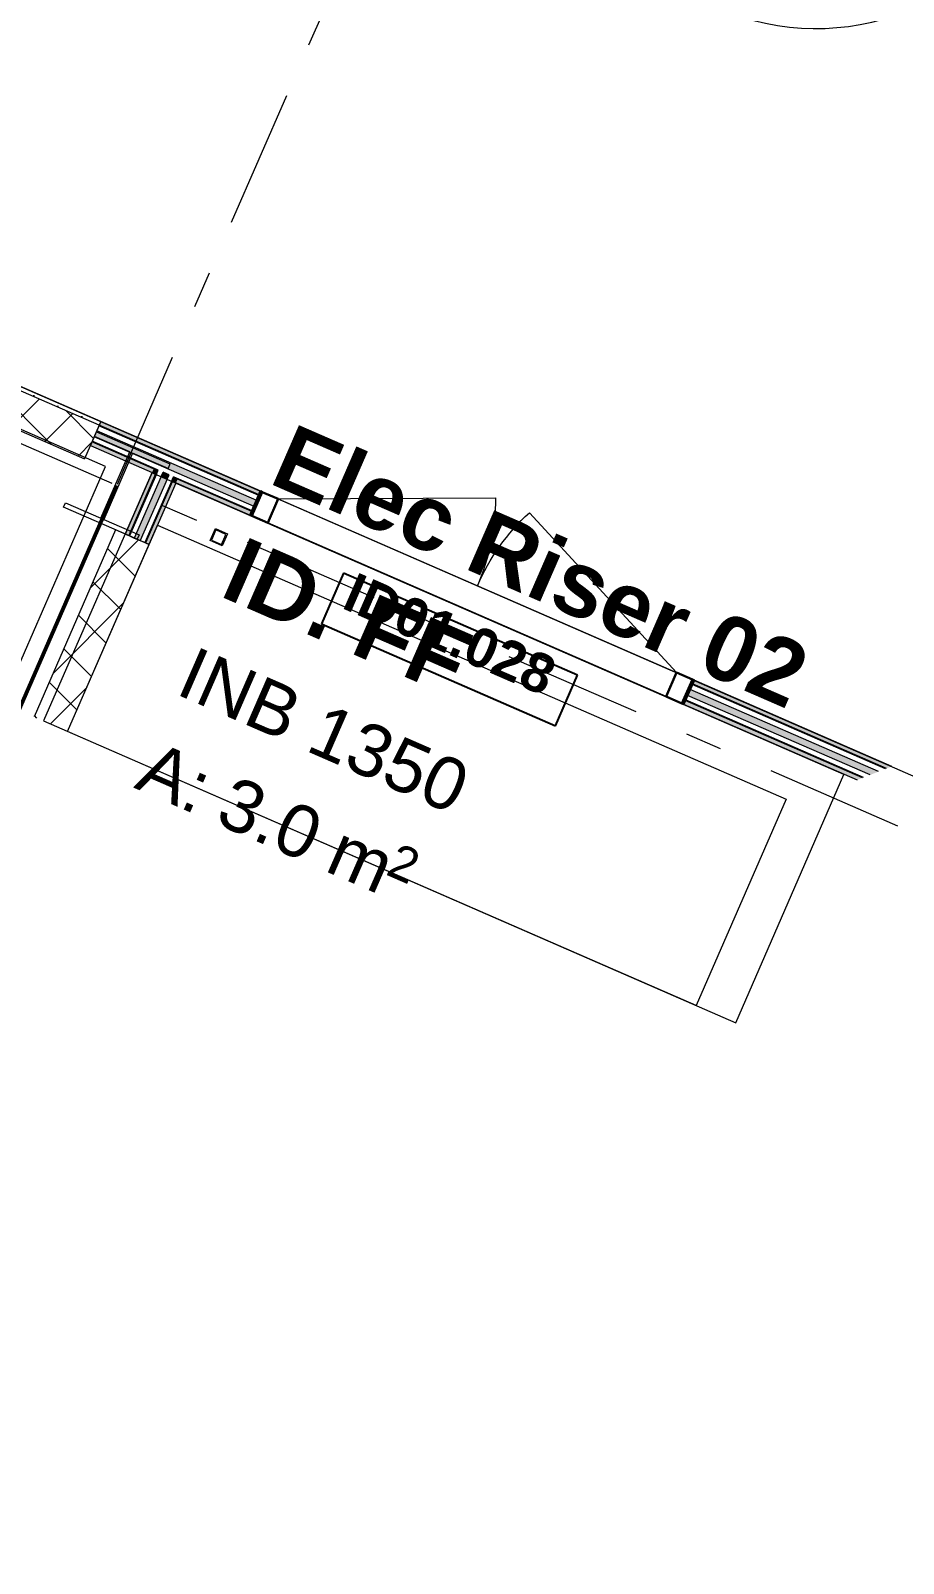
# Model space of a CAD drawing. Header units: millimetres. Extents: x -50172 to 258853, y -59787 to 25069.
# Drawn here: x -7507 to -4166, y -37670 to -31803 of the extents above; entities that cross this region are included whole.
import ezdxf
from ezdxf.enums import TextEntityAlignment as Align

# ---------------------------------------------------------------- set-up
doc = ezdxf.new("R2010")
doc.units = ezdxf.units.MM
doc.header["$MEASUREMENT"] = 0
doc.linetypes.add('Double Dashed', pattern=[1093.611073, 529.166651, -211.666656, 141.111112, -211.666656])
for name, color, linetype in [('A-25-M_Wall_Int', 7, 'Continuous'), ('COLUMN.IFC Import', 7, 'Continuous'), ('New_A-05-M_Gross_Int_Circulation', 7, 'Continuous'), ('New_A-05-M_Gross_Int_Plant', 7, 'Continuous'), ('New_A-15-MG_Structural_Grid_Phase_2', 7, 'Continuous'), ('New_A-20-M_Floor_Slab', 7, 'Continuous'), ('New_A-25-M_Wall_Int', 7, 'Continuous'), ('New_A-35-M_FFE-Zone', 7, 'Continuous'), ('New_ArchiCAD Door Markers', 7, 'Continuous'), ('New_ArchiCAD Doors', 7, 'Continuous')]:
    doc.layers.add(name, color=color, linetype=linetype)
for name, color, linetype, lineweight in [('A-25-M_Wall_Int_Pen_No__1', 7, 'Continuous', 13), ('COLUMN.IFC Import_Pen_No__2', 8, 'Continuous', 15), ('New_A-20-M_Floor_Slab_Pen_No__89', 8, 'Continuous', 20), ('New_A-25-M_Wall_Int_Pen_No__1', 7, 'Continuous', 13), ('New_A-95-P_Drawing_Pen_No__156', 5, 'Continuous', 50), ('New_ArchiCAD Door Markers_Pen_No__1', 7, 'Continuous', 13), ('New_ArchiCAD Door Markers_Pen_No__5', 7, 'Continuous', 25), ('New_ArchiCAD Doors_Pen_No__1', 7, 'Continuous', 13), ('New_ArchiCAD Zone Stamps_Pen_No__9', 7, 'Continuous', 13)]:
    doc.layers.add(name, color=color, linetype=linetype, lineweight=lineweight)
for name, color, linetype, lineweight, true_color in [('A-25-M_Wall_Int_Pen_No__107', 7, 'Continuous', 15, 0xa6a6a6), ('New_A-05-M_Gross_Int_Circulation_Pen_No__74', 7, 'Continuous', 20, 0x606060), ('New_A-05-M_Gross_Int_Plant_Pen_No__74', 7, 'Continuous', 20, 0x606060), ('New_A-15-MG_Structural_Grid_Phase_2_Pen_No__222', 7, 'Continuous', 13, 0x65af33), ('New_A-25-M_Wall_Int_Pen_No__107', 7, 'Continuous', 15, 0xa6a6a6), ('New_A-35-M_FFE-Zone_Pen_No__74', 7, 'Continuous', 20, 0x606060), ('New_ArchiCAD Doors_Pen_No__43', 7, 'Continuous', 30, 0x444444), ('New_ArchiCAD Doors_Pen_No__63', 7, 'Continuous', 20, 0x606060)]:
    doc.layers.add(name, color=color, linetype=linetype, lineweight=lineweight, true_color=true_color)
doc.styles.add('GENERATED_STYLE_1', font='')
doc.styles.add('GENERATED_STYLE_2', font='')
doc.styles.add('GENERATED_STYLE_3', font='')
doc.styles.add('GENERATED_STYLE_4', font='')
doc.styles.get('GENERATED_STYLE_1').set_extended_font_data('Arial', bold=True)
doc.styles.get('GENERATED_STYLE_2').set_extended_font_data('Swis721 BT', bold=True)
doc.styles.get('GENERATED_STYLE_3').set_extended_font_data('Arial')
doc.styles.get('GENERATED_STYLE_4').set_extended_font_data('Swis721 BT')
doc.linetypes.add('Double Slash', pattern='A,0,[2,EC-MA-00-01-DR-A-00364 Phase 2 Hub First Floor GA-S2-P181.Shx,S=15.679012,R=0,X=0,Y=0],-1975.555563,0', length=1975.555563)
pattern_1 = [(156.4404, (0, 0), (69.2305, 158.76755), [0, -100]), (156.4404, (-80.45, -59.4), (69.2305, 158.76755), [0, -100])]
pattern_2 = [(45, (0, 0), (-91.9239, 91.9239), []), (135, (0, 0), (91.9239, 91.9239), [])]

# ---------------------------------------------------------------- blocks, each defined once
blk = doc.blocks.new('Corridor 01-First_INB 1151_45_2', base_point=(-9240.8, -29522.2))
at = {"layer": 'New_A-05-M_Gross_Int_Circulation_Pen_No__74', "linetype": 'Continuous'}
blk.add_line((-10063.1, -32067.8), (-3431, -34959.7), dxfattribs=at)
at = {"layer": 'New_ArchiCAD Zone Stamps_Pen_No__9'}
for tag, height, style, p in [('ROOM_NAME', 250, 'GENERATED_STYLE_1', (-10021.4, -27985.4)), ('zoneNameLine2', 250, 'GENERATED_STYLE_1', (-10209.8, -28417.5)), ('ROOM_NUMBER', 200, 'GENERATED_STYLE_3', (-10398.2, -28838.2)), ('measuredAreaCode', 200, 'GENERATED_STYLE_3', (-10555.2, -29198.4)), ('DUMMY_649', 200, 'GENERATED_STYLE_3', (-10247.8, -29332.4)), ('DUMMY_650', 200, 'GENERATED_STYLE_3', (-9618.7, -29606.8)), ('DUMMY_651', 133.3, 'GENERATED_STYLE_3', (-9339.4, -29713.3))]:
    blk.add_attdef(tag, text='', height=height, rotation=336.44041, dxfattribs=dict(at, style=style)).set_placement(p, align=Align.TOP_LEFT)
blk = doc.blocks.new('Male WC_INB 1154_56_2', base_point=(-10011.9, -35644.5))
at = {"layer": 'New_A-35-M_FFE-Zone_Pen_No__74', "linetype": 'Continuous'}
for p, q in [((-9985.5, -32265.2), (-11548.4, -35849.3)), ((-7220.7, -33470.8), (-9985.5, -32265.2)), ((-8783.6, -37054.9), (-7220.7, -33470.8)), ((-11548.4, -35849.3), (-8783.6, -37054.9))]:
    blk.add_line(p, q, dxfattribs=at)
at = {"layer": 'New_ArchiCAD Zone Stamps_Pen_No__9'}
for tag, height, style, p in [('ROOM_NAME', 250, 'GENERATED_STYLE_1', (-10251.2, -34343.7)), ('zoneNameLine2', 250, 'GENERATED_STYLE_1', (-10439.7, -34775.8)), ('ROOM_NUMBER', 200, 'GENERATED_STYLE_3', (-10628.1, -35196.5)), ('measuredAreaCode', 200, 'GENERATED_STYLE_3', (-10785.1, -35556.6)), ('DUMMY_649', 200, 'GENERATED_STYLE_3', (-10477.7, -35690.7)), ('DUMMY_650', 200, 'GENERATED_STYLE_3', (-10007, -35895.9)), ('DUMMY_651', 133.3, 'GENERATED_STYLE_3', (-9727.8, -36002.4))]:
    blk.add_attdef(tag, text='', height=height, rotation=336.44041, dxfattribs=dict(at, style=style)).set_placement(p, align=Align.TOP_LEFT)
blk = doc.blocks.new('Elec Riser 02_INB 1350_57_2', base_point=(-5982.3, -34726.4))
at = {"layer": 'New_A-05-M_Gross_Int_Plant_Pen_No__74', "linetype": 'Continuous'}
for p, q in [((-7043.6, -33495.5), (-7457.7, -34445.2)), ((-4393.7, -34651), (-7043.6, -33495.5)), ((-7457.7, -34445.2), (-4807.8, -35600.6)), ((-4807.8, -35600.6), (-4393.7, -34651))]:
    blk.add_line(p, q, dxfattribs=at)
at = {"layer": 'New_ArchiCAD Zone Stamps_Pen_No__9'}
for tag, height, style, p in [('ROOM_NAME', 250, 'GENERATED_STYLE_1', (-6501.4, -33303.6)), ('zoneNameLine2', 250, 'GENERATED_STYLE_1', (-6689.8, -33735.7)), ('ROOM_NUMBER', 200, 'GENERATED_STYLE_3', (-6878.3, -34156.4)), ('measuredAreaCode', 200, 'GENERATED_STYLE_3', (-7035.3, -34516.6)), ('ROOM_HOLES_PRM', 200, 'GENERATED_STYLE_3', (-6727.9, -34650.6)), ('DUMMY_649', 200, 'GENERATED_STYLE_3', (-6378.4, -34803)), ('DUMMY_650', 133.3, 'GENERATED_STYLE_3', (-6099.1, -34909.5))]:
    blk.add_attdef(tag, text='', height=height, rotation=336.44041, dxfattribs=dict(at, style=style)).set_placement(p, align=Align.TOP_LEFT)
blk = doc.blocks.new('Slab_6_2', base_point=(-21326.2, -27554.7))
at = {"layer": 'New_A-20-M_Floor_Slab_Pen_No__89', "linetype": 'Continuous', "flags": 128}
blk.add_lwpolyline([(-7365.6, -34485.3), (-7021.2, -33695.5), (-4614.5, -34745), (-4958.9, -35534.7)], close=True, dxfattribs=at)
blk = doc.blocks.new('Wall_265_2', base_point=(-9987.6, -32269.8))
at = {"layer": 'New_A-25-M_Wall_Int_Pen_No__107', "linetype": 'Continuous'}
h = blk.add_hatch(dxfattribs=at)
h.set_pattern_fill('Plaster_0002', color=256, style=0, pattern_type=2)
h.set_pattern_definition(pattern_1)
h.paths.add_polyline_path([(-10081.4, -32059.7), (-10073.2, -32078.3), (-10067.7, -32065.7)])
h = blk.add_hatch(dxfattribs=at)
h.set_pattern_fill('Plaster_0002', color=256, style=0, pattern_type=2)
h.set_pattern_definition(pattern_1)
h.paths.add_polyline_path([(-10073.2, -32078.3), (-10072.4, -32080.1), (-7244.5, -33313.2), (-7238.5, -33299.4), (-10067.7, -32065.7)])
h = blk.add_hatch(dxfattribs=at)
h.set_pattern_fill('Concrete_Block_0002', color=256, style=0, pattern_type=2)
h.set_pattern_definition(pattern_2)
h.paths.add_polyline_path([(-9945.4, -32135.4), (-10072.4, -32080.1), (-9995.9, -32251.2)])
h = blk.add_hatch(dxfattribs=at)
h.set_pattern_fill('Concrete_Block_0002', color=256, style=0, pattern_type=2)
h.set_pattern_definition(pattern_2)
h.paths.add_polyline_path([(-9995.9, -32251.2), (-9987.6, -32269.8), (-7300.4, -33441.5), (-7244.5, -33313.2), (-9945.4, -32135.4)])
at = {"layer": 'New_A-25-M_Wall_Int_Pen_No__1', "linetype": 'Continuous'}
for p, q in [((-9945.4, -32135.4), (-10072.4, -32080.1)), ((-7244.5, -33313.2), (-9945.4, -32135.4))]:
    blk.add_line(p, q, dxfattribs=at)
at = {"layer": 'New_A-25-M_Wall_Int_Pen_No__1', "linetype": 'Continuous', "flags": 128}
for points in [[(-7238.5, -33299.4), (-10081.4, -32059.7)], [(-9987.6, -32269.8), (-7300.4, -33441.5)], [(-7244.5, -33313.2), (-7300.4, -33441.5)], [(-7238.5, -33299.4), (-7244.5, -33313.2)]]:
    blk.add_lwpolyline(points, dxfattribs=at)
blk = doc.blocks.new('*X812')
at = {"layer": 'New_A-25-M_Wall_Int_Pen_No__107', "linetype": 'Continuous'}
blk.add_hatch(color=256, dxfattribs=at).paths.add_polyline_path([(-4566.9, -30791.2), (-4552.5, -30797.5), (-4542.5, -30774.5), (-4556.9, -30768.3)])
blk = doc.blocks.new('*X813')
at = {"layer": 'New_A-25-M_Wall_Int_Pen_No__107', "linetype": 'Continuous'}
blk.add_hatch(color=256, dxfattribs=at).paths.add_polyline_path([(-3168.4, -31401), (-3114.4, -31424.5), (-3081.5, -31411.6), (-3158.4, -31378.1)])
blk = doc.blocks.new('Double Door Asymmetric 19_7')
at = {"layer": 'New_ArchiCAD Doors_Pen_No__1', "linetype": 'Continuous'}
for p, q in [((-755, 0), (-755, -15)), ((755, 0), (755, -15)), ((-755, -15), (-755, -18)), ((-755, -18), (-755, -37)), ((-755, -37), (-755, -62)), ((755, -15), (755, -18)), ((755, -18), (755, -37)), ((755, -37), (755, -62)), ((-755, -62), (-755, -82)), ((-755, -82), (-755, -85)), ((-755, -85), (-755, -100)), ((755, -62), (755, -82)), ((755, -82), (755, -85)), ((755, -85), (755, -100))]:
    blk.add_line(p, q, dxfattribs=at)
at = {"layer": 'New_ArchiCAD Doors_Pen_No__43', "linetype": 'Continuous'}
for p, q in [((-748, 0), (-755, 0)), ((-755, 0), (-755, -100)), ((-682, 0), (-748, 0)), ((-748, 0), (-748, -100)), ((-682, -100), (-682, 0)), ((748, 0), (682, 0)), ((682, 0), (682, -100)), ((748, 0), (755, 0)), ((748, -100), (748, 0)), ((755, 0), (755, -100)), ((-748, -100), (-755, -100)), ((-748, -100), (-682, -100)), ((682, -100), (748, -100)), ((748, -100), (755, -100))]:
    blk.add_line(p, q, dxfattribs=at)
at = {"layer": 'New_ArchiCAD Doors_Pen_No__63', "linetype": 'Continuous'}
for p, q in [((682, 0), (682, 934)), ((-682, 0), (-682, 430))]:
    blk.add_line(p, q, dxfattribs=at)
for centre, radius, start, end in [((682, 0), 934, 90, 180), ((-682, 0), 430, 0, 90)]:
    blk.add_arc(centre, radius, start, end, dxfattribs=at)
blk = doc.blocks.new('Door Stamp 17_47')
at = {"layer": 'New_ArchiCAD Door Markers_Pen_No__5', "linetype": 'Continuous'}
for p, q in [((470.6, -272.9), (-506.5, -272.9)), ((-506.5, -272.9), (-506.5, -484.6)), ((470.6, -272.9), (-506.5, -272.9)), ((470.6, -484.6), (470.6, -272.9)), ((-506.5, -484.6), (470.6, -484.6))]:
    blk.add_line(p, q, dxfattribs=at)
at = {"layer": 'New_ArchiCAD Door Markers_Pen_No__1', "style": 'GENERATED_STYLE_2'}
blk.add_attdef('AC_WIDO_ID', text='', height=150, rotation=180, dxfattribs=at).set_placement((411.8, -228.3), align=Align.BOTTOM_LEFT)
blk = doc.blocks.new('Wall_271_2', base_point=(-3163.2, -31443.7))
at = {"layer": 'New_A-25-M_Wall_Int_Pen_No__107', "linetype": 'Continuous'}
for points in [[(-4541.7, -30733.4), (-4547.7, -30747.2), (-4533.3, -30753.5), (-4527.3, -30739.7)], [(-4575.7, -30811.4), (-4581.7, -30825.1), (-4567.3, -30831.4), (-4561.3, -30817.6)], [(-3143.2, -31343.3), (-3149.2, -31357), (-3051.3, -31399.7), (-3031.5, -31392)], [(-3183.2, -31434.9), (-3163.2, -31443.7), (-3143.4, -31435.9), (-3177.2, -31421.2)]]:
    blk.add_hatch(color=256, dxfattribs=at).paths.add_polyline_path(points)
at = {"layer": 'New_A-25-M_Wall_Int_Pen_No__107', "linetype": 'Continuous', "lineweight": 0, "true_color": 0x535353}
for points in [[(-4548.9, -30749.9), (-4534.5, -30756.2), (-4533.3, -30753.5), (-4547.7, -30747.2)], [(-4575.7, -30811.4), (-4561.3, -30817.6), (-4560.1, -30814.9), (-4574.5, -30808.6)], [(-3150.4, -31359.8), (-3055.2, -31401.3), (-3051.3, -31399.7), (-3149.2, -31357)], [(-3177.2, -31421.2), (-3143.4, -31435.9), (-3139.5, -31434.3), (-3176, -31418.4)]]:
    blk.add_hatch(color=251, dxfattribs=at).paths.add_polyline_path(points)
at = {"layer": 'New_A-25-M_Wall_Int_Pen_No__1', "linetype": 'Continuous'}
for p, q in [((-4533.3, -30753.5), (-4527.3, -30739.7)), ((-4552.5, -30797.5), (-4566.9, -30791.2)), ((-4560.1, -30814.9), (-4552.5, -30797.5)), ((-4542.5, -30774.5), (-4556.9, -30768.3)), ((-4552.5, -30797.5), (-4542.5, -30774.5)), ((-4534.5, -30756.2), (-4548.9, -30749.9)), ((-4533.3, -30753.5), (-4547.7, -30747.2)), ((-4542.5, -30774.5), (-4534.5, -30756.2)), ((-4534.5, -30756.2), (-4533.3, -30753.5)), ((-4561.3, -30817.6), (-4575.7, -30811.4)), ((-4560.1, -30814.9), (-4574.5, -30808.6)), ((-4567.3, -30831.4), (-4561.3, -30817.6)), ((-4561.3, -30817.6), (-4560.1, -30814.9)), ((-3168.4, -31401), (-3158.4, -31378.1)), ((-3158.4, -31378.1), (-3150.4, -31359.8)), ((-3081.5, -31411.6), (-3158.4, -31378.1)), ((-3150.4, -31359.8), (-3149.2, -31357)), ((-3055.2, -31401.3), (-3150.4, -31359.8)), ((-3149.2, -31357), (-3143.2, -31343.3)), ((-3051.3, -31399.7), (-3149.2, -31357)), ((-3183.2, -31434.9), (-3177.2, -31421.2)), ((-3177.2, -31421.2), (-3176, -31418.4)), ((-3143.4, -31435.9), (-3177.2, -31421.2)), ((-3176, -31418.4), (-3168.4, -31401)), ((-3139.5, -31434.3), (-3176, -31418.4)), ((-3114.4, -31424.5), (-3168.4, -31401))]:
    blk.add_line(p, q, dxfattribs=at)
at = {"layer": 'New_A-25-M_Wall_Int_Pen_No__1', "linetype": 'Continuous', "flags": 128}
for points in [[(-4541.7, -30733.4), (-4581.7, -30825.1)], [(-4527.3, -30739.7), (-4541.7, -30733.4)], [(-4581.7, -30825.1), (-4567.3, -30831.4)], [(-3031.5, -31392), (-3143.2, -31343.3)], [(-3183.2, -31434.9), (-3163.2, -31443.7)]]:
    blk.add_lwpolyline(points, dxfattribs=at)
at = {"layer": 'New_A-25-M_Wall_Int', "color": 250, "lineweight": 50, "true_color": 0x2a2a2a}
for name in ['*X812', '*X813']:
    blk.add_blockref(name, (0, 0), dxfattribs=at)
at = {"layer": 'New_ArchiCAD Door Markers'}
ref = blk.add_blockref('Door Stamp 17_47', (-3875.2, -31133.1), dxfattribs=dict(at, rotation=156.4404115839917))
ref.add_attrib('AC_WIDO_ID', 'ID01.016', dxfattribs={"layer": 'New_ArchiCAD Door Markers_Pen_No__1', "color": 7, "height": 150, "rotation": 336.44041, "style": 'GENERATED_STYLE_2'}).set_placement((-4143.6, -30673.8), align=Align.BOTTOM_LEFT)
at = {"layer": 'New_ArchiCAD Doors', "color": 251, "linetype": 'Continuous', "lineweight": 20, "true_color": 0x606060, "zscale": 1000, "rotation": 156.4404115839917}
blk.add_blockref('Double Door Asymmetric 19_7', (-3875.2, -31133.1), dxfattribs=at)
blk = doc.blocks.new('Wall_304_2', base_point=(-7182, -33714))
at = {"layer": 'A-25-M_Wall_Int_Pen_No__107', "linetype": 'Continuous'}
h = blk.add_hatch(dxfattribs=at)
h.set_pattern_fill('Concrete_Block_0002', color=256, style=0, pattern_type=2)
h.set_pattern_definition(pattern_2)
h.paths.add_polyline_path([(-7182, -33714), (-7493.9, -34429.4), (-7365.6, -34485.3), (-7053.6, -33770)])
at = {"layer": 'A-25-M_Wall_Int_Pen_No__1', "linetype": 'Continuous', "flags": 128}
for points in [[(-7182, -33714), (-7493.9, -34429.4)], [(-7053.6, -33770), (-7182, -33714)], [(-7365.6, -34485.3), (-7053.6, -33770)]]:
    blk.add_lwpolyline(points, dxfattribs=at)
blk = doc.blocks.new('*X1011')
at = {"layer": 'New_A-25-M_Wall_Int_Pen_No__107', "linetype": 'Continuous'}
blk.add_hatch(color=256, dxfattribs=at).paths.add_polyline_path([(-7263.6, -33357.2), (-6651.8, -33624), (-6641.8, -33601.1), (-7253.7, -33334.3)])
blk = doc.blocks.new('*X1012')
at = {"layer": 'New_A-25-M_Wall_Int_Pen_No__107', "linetype": 'Continuous'}
blk.add_hatch(color=256, dxfattribs=at).paths.add_polyline_path([(-4992.7, -34347.4), (-4293.8, -34652.2), (-4260.9, -34639.2), (-4982.7, -34324.5)])
blk = doc.blocks.new('*X1013')
at = {"layer": 'New_A-25-M_Wall_Int_Pen_No__107', "linetype": 'Continuous'}
blk.add_hatch(color=256, dxfattribs=at).paths.add_polyline_path([(-7001.6, -33495.5), (-6978.6, -33505.5), (-6977.4, -33502.7), (-7000.4, -33492.7)])
blk = doc.blocks.new('*X1014')
at = {"layer": 'New_A-25-M_Wall_Int_Pen_No__107', "linetype": 'Continuous'}
blk.add_hatch(color=256, dxfattribs=at).paths.add_polyline_path([(-7007.6, -33509.2), (-6984.6, -33519.2), (-6978.6, -33505.5), (-7001.6, -33495.5)])
blk = doc.blocks.new('Double Door 19_7')
at = {"layer": 'New_ArchiCAD Doors_Pen_No__1', "linetype": 'Continuous'}
for p, q in [((-905, -15), (-905, 0)), ((905, -15), (905, 0)), ((-905, -18), (-905, -15)), ((-905, -38), (-905, -18)), ((-905, -63), (-905, -38)), ((905, -18), (905, -15)), ((905, -38), (905, -18)), ((905, -63), (905, -38)), ((-905, -82), (-905, -63)), ((-905, -85), (-905, -82)), ((-905, -100), (-905, -85)), ((905, -82), (905, -63)), ((905, -85), (905, -82)), ((905, -100), (905, -85))]:
    blk.add_line(p, q, dxfattribs=at)
at = {"layer": 'New_ArchiCAD Doors_Pen_No__43', "linetype": 'Continuous'}
for p, q in [((-898, 0), (-905, 0)), ((-905, 0), (-905, -100)), ((-832, 0), (-898, 0)), ((-898, 0), (-898, -100)), ((-832, -100), (-832, 0)), ((898, 0), (832, 0)), ((832, 0), (832, -100)), ((898, 0), (905, 0)), ((898, -100), (898, 0)), ((905, 0), (905, -100)), ((-898, -100), (-905, -100)), ((-898, -100), (-832, -100)), ((832, -100), (898, -100)), ((898, -100), (905, -100))]:
    blk.add_line(p, q, dxfattribs=at)
at = {"layer": 'New_ArchiCAD Doors_Pen_No__63', "linetype": 'Continuous'}
for p, q in [((-832, 0), (-70.8, 335.9)), ((832, 0), (70.8, 335.9)), ((832, 0), (-832, 0)), ((-832, -100), (832, -100))]:
    blk.add_line(p, q, dxfattribs=at)
for centre, start, end in [((-832, 0), 0, 23.81218), ((832, 0), 156.18782, 180)]:
    blk.add_arc(centre, 832, start, end, dxfattribs=at)
blk = doc.blocks.new('Door Stamp 17_59')
at = {"layer": 'New_ArchiCAD Door Markers_Pen_No__5', "linetype": 'Continuous'}
for p, q in [((488.6, -160), (-488.6, -160)), ((-488.6, -160), (-488.6, -371.8)), ((488.6, -371.8), (488.6, -160)), ((-488.6, -371.8), (488.6, -371.8)), ((-488.6, -371.8), (488.6, -371.8))]:
    blk.add_line(p, q, dxfattribs=at)
at = {"layer": 'New_ArchiCAD Door Markers_Pen_No__1', "style": 'GENERATED_STYLE_2'}
blk.add_attdef('AC_WIDO_ID', text='', height=150, dxfattribs=at).set_placement((-429.7, -327.2), align=Align.BOTTOM_LEFT)
blk = doc.blocks.new('Wall_410_2', base_point=(-7278.4, -33391.1))
at = {"layer": 'A-25-M_Wall_Int_Pen_No__107', "linetype": 'Continuous'}
for points in [[(-7042.4, -33494), (-7028.6, -33500), (-7022.6, -33486.3), (-7036.4, -33480.3)], [(-6964.5, -33528), (-6950.7, -33534), (-6944.7, -33520.2), (-6958.5, -33514.2)]]:
    blk.add_hatch(color=256, dxfattribs=at).paths.add_polyline_path(points)
at = {"layer": 'A-25-M_Wall_Int_Pen_No__107', "linetype": 'Continuous', "lineweight": 0, "true_color": 0x535353}
for points in [[(-7028.6, -33500), (-7025.9, -33501.2), (-7019.9, -33487.5), (-7022.6, -33486.3)], [(-7022.6, -33486.3), (-7019.9, -33487.5), (-7018.7, -33484.7), (-7021.4, -33483.5)], [(-6967.2, -33526.8), (-6964.5, -33528), (-6958.5, -33514.2), (-6961.2, -33513)], [(-6961.2, -33513), (-6958.5, -33514.2), (-6957.3, -33511.5), (-6960, -33510.3)]]:
    blk.add_hatch(color=251, dxfattribs=at).paths.add_polyline_path(points)
at = {"layer": 'New_A-25-M_Wall_Int_Pen_No__107', "linetype": 'Continuous', "lineweight": 0, "true_color": 0x535353}
for points in [[(-7245.7, -33315.9), (-6633.8, -33582.7), (-6632.6, -33580), (-7244.5, -33313.2)], [(-7021.4, -33483.5), (-7271.2, -33374.6), (-7272.4, -33377.3), (-7022.6, -33486.3)], [(-6957.3, -33511.5), (-6958.5, -33514.2), (-6660.6, -33644.1), (-6659.4, -33641.4)], [(-4974.7, -34306.2), (-4234.6, -34628.9), (-4230.7, -34627.3), (-4973.5, -34303.4)], [(-5000.3, -34364.8), (-5001.5, -34367.6), (-4322.8, -34663.5), (-4318.9, -34662)]]:
    blk.add_hatch(color=251, dxfattribs=at).paths.add_polyline_path(points)
at = {"layer": 'New_A-25-M_Wall_Int_Pen_No__107', "linetype": 'Continuous'}
for points in [[(-7238.5, -33299.4), (-7244.5, -33313.2), (-6632.6, -33580), (-6626.6, -33566.2)], [(-7036.4, -33480.3), (-7272.4, -33377.3), (-7278.4, -33391.1), (-7042.4, -33494)], [(-6944.7, -33520.2), (-6950.7, -33534), (-6666.6, -33657.9), (-6660.6, -33644.1)], [(-4967.5, -34289.7), (-4973.5, -34303.4), (-4230.7, -34627.3), (-4210.9, -34619.6)], [(-5001.5, -34367.6), (-5007.5, -34381.3), (-4342.6, -34671.3), (-4322.8, -34663.5)]]:
    blk.add_hatch(color=256, dxfattribs=at).paths.add_polyline_path(points)
at = {"layer": 'A-25-M_Wall_Int_Pen_No__1', "linetype": 'Continuous'}
for p, q in [((-7022.6, -33486.3), (-7028.6, -33500)), ((-7025.9, -33501.2), (-7019.9, -33487.5)), ((-7019.9, -33487.5), (-7018.7, -33484.7)), ((-7007.6, -33509.2), (-7001.6, -33495.5)), ((-7001.6, -33495.5), (-7000.4, -33492.7)), ((-6978.6, -33505.5), (-6977.4, -33502.7)), ((-6984.6, -33519.2), (-6978.6, -33505.5)), ((-6967.2, -33526.8), (-6961.2, -33513)), ((-6964.5, -33528), (-6958.5, -33514.2)), ((-6961.2, -33513), (-6960, -33510.3))]:
    blk.add_line(p, q, dxfattribs=at)
at = {"layer": 'New_A-25-M_Wall_Int_Pen_No__1', "linetype": 'Continuous'}
for p, q in [((-6633.8, -33582.7), (-7245.7, -33315.9)), ((-6632.6, -33580), (-7244.5, -33313.2)), ((-7036.4, -33480.3), (-7272.4, -33377.3)), ((-7021.4, -33483.5), (-7271.2, -33374.6)), ((-6651.8, -33624), (-7263.6, -33357.2)), ((-6641.8, -33601.1), (-7253.7, -33334.3)), ((-7022.6, -33486.3), (-7036.4, -33480.3)), ((-7018.7, -33484.7), (-7021.4, -33483.5)), ((-6977.4, -33502.7), (-7000.4, -33492.7)), ((-6957.3, -33511.5), (-6960, -33510.3)), ((-6944.7, -33520.2), (-6958.5, -33514.2)), ((-6659.4, -33641.4), (-6957.3, -33511.5)), ((-6660.6, -33644.1), (-6944.7, -33520.2)), ((-6651.8, -33624), (-6641.8, -33601.1)), ((-6641.8, -33601.1), (-6633.8, -33582.7)), ((-6633.8, -33582.7), (-6632.6, -33580)), ((-6632.6, -33580), (-6626.6, -33566.2)), ((-6666.6, -33657.9), (-6660.6, -33644.1)), ((-6660.6, -33644.1), (-6659.4, -33641.4)), ((-6659.4, -33641.4), (-6651.8, -33624)), ((-4992.7, -34347.4), (-4982.7, -34324.5)), ((-4982.7, -34324.5), (-4974.7, -34306.2)), ((-4260.9, -34639.2), (-4982.7, -34324.5)), ((-4974.7, -34306.2), (-4973.5, -34303.4)), ((-4234.6, -34628.9), (-4974.7, -34306.2)), ((-4973.5, -34303.4), (-4967.5, -34289.7)), ((-4230.7, -34627.3), (-4973.5, -34303.4)), ((-5007.5, -34381.3), (-5001.5, -34367.6)), ((-5001.5, -34367.6), (-5000.3, -34364.8)), ((-4322.8, -34663.5), (-5001.5, -34367.6)), ((-5000.3, -34364.8), (-4992.7, -34347.4)), ((-4318.9, -34662), (-5000.3, -34364.8)), ((-4293.8, -34652.2), (-4992.7, -34347.4))]:
    blk.add_line(p, q, dxfattribs=at)
at = {"layer": 'New_A-25-M_Wall_Int_Pen_No__1', "linetype": 'Continuous', "flags": 128}
for points in [[(-7238.5, -33299.4), (-7278.4, -33391.1)], [(-6626.6, -33566.2), (-7238.5, -33299.4)], [(-7278.4, -33391.1), (-7042.4, -33494)], [(-6950.7, -33534), (-6666.6, -33657.9)], [(-4210.9, -34619.6), (-4967.5, -34289.7)], [(-5007.5, -34381.3), (-4342.6, -34671.3)]]:
    blk.add_lwpolyline(points, dxfattribs=at)
at = {"layer": 'New_A-25-M_Wall_Int', "color": 250, "lineweight": 50, "true_color": 0x2a2a2a}
for name in ['*X1011', '*X1014', '*X1013', '*X1012']:
    blk.add_blockref(name, (0, 0), dxfattribs=at)
at = {"layer": 'New_ArchiCAD Door Markers'}
ref = blk.add_blockref('Door Stamp 17_59', (-5797.1, -33927.9), dxfattribs=dict(at, rotation=336.4404115839915))
ref.add_attrib('AC_WIDO_ID', 'ID01.028', dxfattribs={"layer": 'New_ArchiCAD Door Markers_Pen_No__1', "color": 7, "height": 150, "rotation": 336.44041, "style": 'GENERATED_STYLE_2'}).set_placement((-6339.6, -34052.4), align=Align.BOTTOM_LEFT)
at = {"layer": 'New_ArchiCAD Doors', "color": 251, "linetype": 'Continuous', "lineweight": 20, "true_color": 0x606060, "xscale": -1, "zscale": 1000, "rotation": 336.4404115839915}
blk.add_blockref('Double Door 19_7', (-5797.1, -33927.9), dxfattribs=at)
blk = doc.blocks.new('*X1021')
at = {"layer": 'A-25-M_Wall_Int_Pen_No__107', "linetype": 'Continuous'}
blk.add_hatch(color=256, dxfattribs=at).paths.add_polyline_path([(-7007.6, -33509.2), (-7110.5, -33745.2), (-7087.5, -33755.2), (-6984.6, -33519.2)])
blk = doc.blocks.new('Wall_412_2', base_point=(-7053.6, -33770))
at = {"layer": 'A-25-M_Wall_Int_Pen_No__107', "linetype": 'Continuous'}
for points in [[(-7042.4, -33494), (-7145.3, -33730), (-7131.5, -33736), (-7028.6, -33500)], [(-6964.5, -33528), (-7067.4, -33764), (-7053.6, -33770), (-6950.7, -33534)]]:
    blk.add_hatch(color=256, dxfattribs=at).paths.add_polyline_path(points)
at = {"layer": 'A-25-M_Wall_Int_Pen_No__107', "linetype": 'Continuous', "lineweight": 0, "true_color": 0x535353}
for points in [[(-7028.6, -33500), (-7131.5, -33736), (-7128.8, -33737.2), (-7025.9, -33501.2)], [(-6967.2, -33526.8), (-7070.1, -33762.8), (-7067.4, -33764), (-6964.5, -33528)]]:
    blk.add_hatch(color=251, dxfattribs=at).paths.add_polyline_path(points)
at = {"layer": 'A-25-M_Wall_Int_Pen_No__1', "linetype": 'Continuous'}
for p, q in [((-7028.6, -33500), (-7131.5, -33736)), ((-7025.9, -33501.2), (-7128.8, -33737.2)), ((-7007.6, -33509.2), (-7110.5, -33745.2)), ((-6984.6, -33519.2), (-7087.5, -33755.2)), ((-6967.2, -33526.8), (-7070.1, -33762.8)), ((-6964.5, -33528), (-7067.4, -33764))]:
    blk.add_line(p, q, dxfattribs=at)
at = {"layer": 'A-25-M_Wall_Int_Pen_No__1', "linetype": 'Continuous', "flags": 128}
for points in [[(-7042.4, -33494), (-7145.3, -33730)], [(-7053.6, -33770), (-6950.7, -33534)], [(-7145.3, -33730), (-7131.5, -33736)], [(-7131.5, -33736), (-7128.8, -33737.2)], [(-7128.8, -33737.2), (-7110.5, -33745.2)], [(-7110.5, -33745.2), (-7087.5, -33755.2)], [(-7087.5, -33755.2), (-7070.1, -33762.8)], [(-7070.1, -33762.8), (-7067.4, -33764)], [(-7067.4, -33764), (-7053.6, -33770)]]:
    blk.add_lwpolyline(points, dxfattribs=at)
at = {"layer": 'A-25-M_Wall_Int', "color": 250, "lineweight": 50, "true_color": 0x2a2a2a}
blk.add_blockref('*X1021', (0, 0), dxfattribs=at)
blk = doc.blocks.new('Column 20')
at = {"layer": 'COLUMN.IFC Import_Pen_No__2', "linetype": 'Continuous'}
for p, q in [((-153.7, 157.25), (153.7, 157.25)), ((-153.7, 138.55), (-153.7, 157.25)), ((-6, 138.55), (-153.7, 138.55)), ((-6, -138.55), (-6, 138.55)), ((6, 138.55), (6, -138.55)), ((153.7, 138.55), (6, 138.55)), ((153.7, 157.25), (153.7, 138.55)), ((-153.7, -138.55), (-6, -138.55)), ((-153.7, -157.25), (-153.7, -138.55)), ((153.7, -157.25), (-153.7, -157.25)), ((6, -138.55), (153.7, -138.55)), ((153.7, -138.55), (153.7, -157.25))]:
    blk.add_line(p, q, dxfattribs=at)
blk = doc.blocks.new('Discrete Accessory 779')
at = {"layer": 'COLUMN.IFC Import_Pen_No__2', "linetype": 'Continuous'}
for p, q in [((-25, 25), (25, 25)), ((-25, -25), (-25, 25)), ((-21, 21), (-21, -21)), ((21, 21), (-21, 21)), ((21, -21), (21, 21)), ((25, 25), (25, -25)), ((25, -25), (-25, -25)), ((-21, -21), (21, -21))]:
    blk.add_line(p, q, dxfattribs=at)
blk = doc.blocks.new('Standard grid marker_11')
at = {"layer": 'New_A-15-MG_Structural_Grid_Phase_2_Pen_No__222', "linetype": 'Double Dashed'}
blk.add_line((705.1, 0), (54601, 0), dxfattribs=at)
at = {"layer": 'New_A-15-MG_Structural_Grid_Phase_2_Pen_No__222', "style": 'GENERATED_STYLE_4'}
for tag, p in [('AC_MarkerText_1_0', (-500, 43.4)), ('AC_MarkerText_1_1', (55806.1, 43.4))]:
    blk.add_attdef(tag, text='', height=350, rotation=180, dxfattribs=at).set_placement(p, align=Align.MIDDLE_CENTER)
blk = doc.blocks.new('Standard grid marker_22')
at = {"layer": 'New_A-15-MG_Structural_Grid_Phase_2_Pen_No__222', "linetype": 'Double Dashed'}
blk.add_line((8462.3, 0), (18800.1, 0), dxfattribs=at)
at = {"layer": 'New_A-15-MG_Structural_Grid_Phase_2_Pen_No__222', "style": 'GENERATED_STYLE_4'}
for tag, p in [('AC_MarkerText_1_0', (-500, 36.8)), ('AC_MarkerText_1_1', (27762.4, 36.8))]:
    blk.add_attdef(tag, text='', height=350, rotation=270, dxfattribs=at).set_placement(p, align=Align.MIDDLE_CENTER)

msp = doc.modelspace()

# ---------------------------------------------------------------- linework, layer by layer
at = {"layer": 'New_A-95-P_Drawing_Pen_No__156', "linetype": 'Double Slash', "flags": 128}
msp.add_lwpolyline([(-11414.4, -43260.6), (-7177.5, -33544.2)], dxfattribs=at)

# ---------------------------------------------------------------- block references
at = {"layer": 'A-25-M_Wall_Int', "color": 250, "lineweight": 50, "true_color": 0x2a2a2a}
for name, p in [('Wall_412_2', (-7053.6, -33770)), ('Wall_304_2', (-7182, -33714))]:
    msp.add_blockref(name, p, dxfattribs=at)
at = {"layer": 'COLUMN.IFC Import', "linetype": 'Continuous', "zscale": 1000}
for name, p, rotation in [('Column 20', (-7177.6, -33544.4), 336.4404115839877), ('Discrete Accessory 779', (-6787, -33742), 246.4404115839877)]:
    msp.add_blockref(name, p, dxfattribs=dict(at, rotation=rotation))
at = {"layer": 'New_A-05-M_Gross_Int_Circulation', "linetype": 'Continuous'}
msp.add_blockref('Corridor 01-First_INB 1151_45_2', (-9240.8, -29522.2), dxfattribs=at)
at = {"layer": 'New_A-05-M_Gross_Int_Plant', "linetype": 'Continuous'}
ref = msp.add_blockref('Elec Riser 02_INB 1350_57_2', (-5982.3, -34726.4), dxfattribs=at)
ref.add_attrib('ROOM_NAME', 'Elec Riser 02', dxfattribs={"layer": 'New_ArchiCAD Zone Stamps_Pen_No__9', "color": 7, "height": 250, "rotation": 336.44041, "style": 'GENERATED_STYLE_1'}).set_placement((-6501.4, -33303.6), align=Align.TOP_LEFT)
ref.add_attrib('ROOM_HOLES_PRM', '3.0', dxfattribs={"layer": 'New_ArchiCAD Zone Stamps_Pen_No__9', "color": 7, "height": 200, "rotation": 336.44041, "style": 'GENERATED_STYLE_3'}).set_placement((-6727.9, -34650.6), align=Align.TOP_LEFT)
ref.add_attrib('ROOM_NUMBER', 'INB 1350', dxfattribs={"layer": 'New_ArchiCAD Zone Stamps_Pen_No__9', "color": 7, "height": 200, "rotation": 336.44041, "style": 'GENERATED_STYLE_3'}).set_placement((-6878.3, -34156.4), align=Align.TOP_LEFT)
ref.add_attrib('zoneNameLine2', 'ID. FF', dxfattribs={"layer": 'New_ArchiCAD Zone Stamps_Pen_No__9', "color": 7, "height": 250, "rotation": 336.44041, "style": 'GENERATED_STYLE_1'}).set_placement((-6689.8, -33735.7), align=Align.TOP_LEFT)
ref.add_attrib('measuredAreaCode', 'A: ', dxfattribs={"layer": 'New_ArchiCAD Zone Stamps_Pen_No__9', "color": 7, "height": 200, "rotation": 336.44041, "style": 'GENERATED_STYLE_3'}).set_placement((-7035.3, -34516.6), align=Align.TOP_LEFT)
ref.add_attrib('DUMMY_649', ' m', dxfattribs={"layer": 'New_ArchiCAD Zone Stamps_Pen_No__9', "color": 7, "height": 200, "rotation": 336.44041, "style": 'GENERATED_STYLE_3'}).set_placement((-6378.4, -34803), align=Align.TOP_LEFT)
ref.add_attrib('DUMMY_650', '2', dxfattribs={"layer": 'New_ArchiCAD Zone Stamps_Pen_No__9', "color": 7, "height": 133.3, "rotation": 336.44041, "style": 'GENERATED_STYLE_3'}).set_placement((-6099.1, -34909.5), align=Align.TOP_LEFT)
at = {"layer": 'New_A-15-MG_Structural_Grid_Phase_2', "color": 8, "linetype": 'Continuous', "lineweight": 15, "zscale": 1000}
for name, p, rotation in [('Standard grid marker_22', (-11868.8, -44302.7), 66.44041158399293), ('Standard grid marker_11', (21520.4, -46057.9), 156.4404115839929)]:
    msp.add_blockref(name, p, dxfattribs=dict(at, rotation=rotation))
at = {"layer": 'New_A-20-M_Floor_Slab', "color": 8, "linetype": 'Continuous', "lineweight": 20}
msp.add_blockref('Slab_6_2', (-21326.2, -27554.7), dxfattribs=at)
at = {"layer": 'New_A-25-M_Wall_Int', "color": 250, "lineweight": 50, "true_color": 0x2a2a2a}
for name, p in [('Wall_271_2', (-3163.2, -31443.7)), ('Wall_265_2', (-9987.6, -32269.8)), ('Wall_410_2', (-7278.4, -33391.1))]:
    msp.add_blockref(name, p, dxfattribs=at)
at = {"layer": 'New_A-35-M_FFE-Zone', "linetype": 'Continuous'}
ref = msp.add_blockref('Male WC_INB 1154_56_2', (-10011.9, -35644.5), dxfattribs=at)
ref.add_attrib('ROOM_NAME', 'Male WC', dxfattribs={"layer": 'New_ArchiCAD Zone Stamps_Pen_No__9', "color": 7, "height": 250, "rotation": 336.44041, "style": 'GENERATED_STYLE_1'}).set_placement((-10251.2, -34343.7), align=Align.TOP_LEFT)
ref.add_attrib('ROOM_NUMBER', 'INB 1154', dxfattribs={"layer": 'New_ArchiCAD Zone Stamps_Pen_No__9', "color": 7, "height": 200, "rotation": 336.44041, "style": 'GENERATED_STYLE_3'}).set_placement((-10628.1, -35196.5), align=Align.TOP_LEFT)
ref.add_attrib('zoneNameLine2', 'ID. FF017', dxfattribs={"layer": 'New_ArchiCAD Zone Stamps_Pen_No__9', "color": 7, "height": 250, "rotation": 336.44041, "style": 'GENERATED_STYLE_1'}).set_placement((-10439.7, -34775.8), align=Align.TOP_LEFT)
ref.add_attrib('measuredAreaCode', 'A: ', dxfattribs={"layer": 'New_ArchiCAD Zone Stamps_Pen_No__9', "color": 7, "height": 200, "rotation": 336.44041, "style": 'GENERATED_STYLE_3'}).set_placement((-10785.1, -35556.6), align=Align.TOP_LEFT)
ref.add_attrib('DUMMY_649', '11.8', dxfattribs={"layer": 'New_ArchiCAD Zone Stamps_Pen_No__9', "color": 7, "height": 200, "rotation": 336.44041, "style": 'GENERATED_STYLE_3'}).set_placement((-10477.7, -35690.7), align=Align.TOP_LEFT)
ref.add_attrib('DUMMY_650', ' m', dxfattribs={"layer": 'New_ArchiCAD Zone Stamps_Pen_No__9', "color": 7, "height": 200, "rotation": 336.44041, "style": 'GENERATED_STYLE_3'}).set_placement((-10007, -35895.9), align=Align.TOP_LEFT)
ref.add_attrib('DUMMY_651', '2', dxfattribs={"layer": 'New_ArchiCAD Zone Stamps_Pen_No__9', "color": 7, "height": 133.3, "rotation": 336.44041, "style": 'GENERATED_STYLE_3'}).set_placement((-9727.8, -36002.4), align=Align.TOP_LEFT)

doc.saveas('drawing.dxf')
